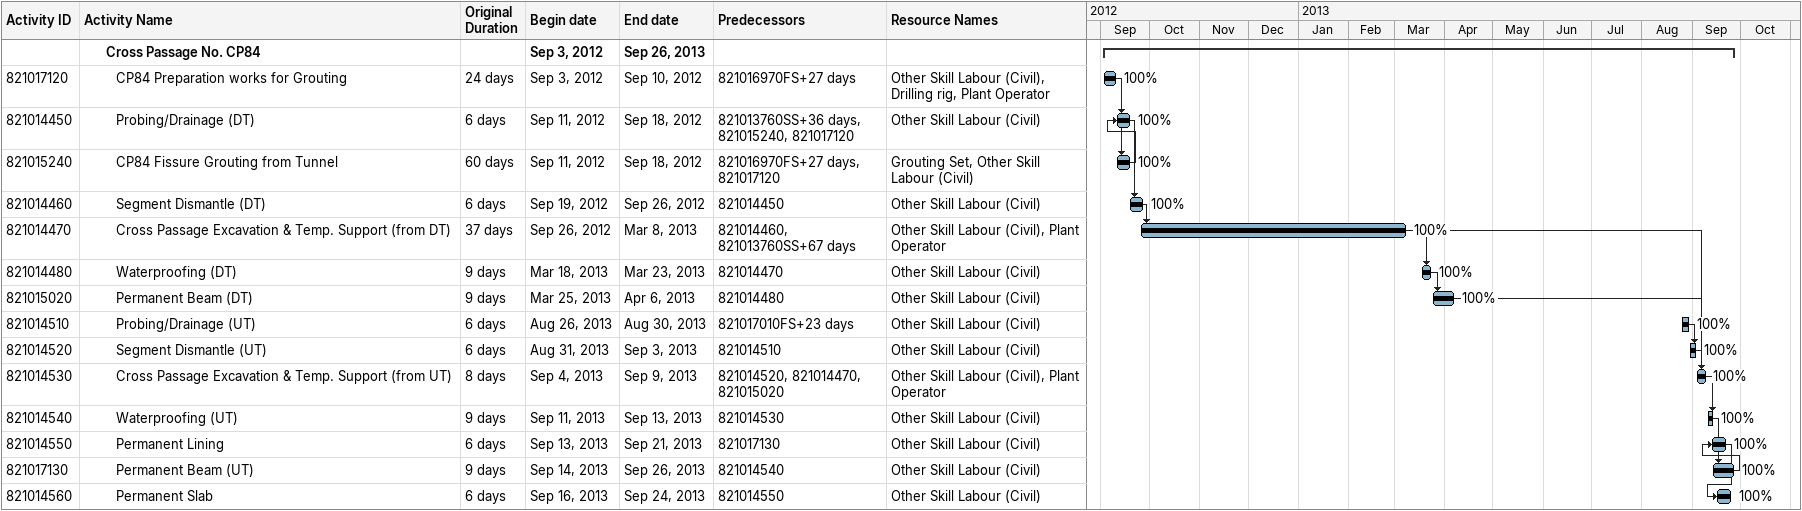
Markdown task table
| ID | Level | Task | Original duration | Start | Finish | Predecessors | Resources | % complete |
|---|---|---|---|---|---|---|---|---|
|  | 3 | **Cross Passage No. CP84** |  | 2012-09-03 | 2013-09-26 |  |  |  |
| 821017120 | 4 | CP84 Preparation works for Grouting | 24d | 2012-09-03 | 2012-09-10 | 821016970FS+27d | Other Skill Labour (Civil), Drilling rig, Plant Operator | 100 |
| 821014450 | 4 | Probing/Drainage (DT) | 6d | 2012-09-11 | 2012-09-18 | 821013760SS+36d, 821015240, 821017120 | Other Skill Labour (Civil) | 100 |
| 821015240 | 4 | CP84 Fissure Grouting from Tunnel | 60d | 2012-09-11 | 2012-09-18 | 821016970FS+27d, 821017120 | Grouting Set, Other Skill Labour (Civil) | 100 |
| 821014460 | 4 | Segment Dismantle (DT) | 6d | 2012-09-19 | 2012-09-26 | 821014450 | Other Skill Labour (Civil) | 100 |
| 821014470 | 4 | Cross Passage Excavation & Temp. Support (from DT) | 37d | 2012-09-26 | 2013-03-08 | 821014460, 821013760SS+67d | Other Skill Labour (Civil), Plant Operator | 100 |
| 821014480 | 4 | Waterproofing (DT) | 9d | 2013-03-18 | 2013-03-23 | 821014470 | Other Skill Labour (Civil) | 100 |
| 821015020 | 4 | Permanent Beam (DT) | 9d | 2013-03-25 | 2013-04-06 | 821014480 | Other Skill Labour (Civil) | 100 |
| 821014510 | 4 | Probing/Drainage (UT) | 6d | 2013-08-26 | 2013-08-30 | 821017010FS+23d | Other Skill Labour (Civil) | 100 |
| 821014520 | 4 | Segment Dismantle (UT) | 6d | 2013-08-31 | 2013-09-03 | 821014510 | Other Skill Labour (Civil) | 100 |
| 821014530 | 4 | Cross Passage Excavation & Temp. Support (from UT) | 8d | 2013-09-04 | 2013-09-09 | 821014520, 821014470, 821015020 | Other Skill Labour (Civil), Plant Operator | 100 |
| 821014540 | 4 | Waterproofing (UT) | 9d | 2013-09-11 | 2013-09-13 | 821014530 | Other Skill Labour (Civil) | 100 |
| 821014550 | 4 | Permanent Lining | 6d | 2013-09-13 | 2013-09-21 | 821017130 | Other Skill Labour (Civil) | 100 |
| 821017130 | 4 | Permanent Beam (UT) | 9d | 2013-09-14 | 2013-09-26 | 821014540 | Other Skill Labour (Civil) | 100 |
| 821014560 | 4 | Permanent Slab | 6d | 2013-09-16 | 2013-09-24 | 821014550 | Other Skill Labour (Civil) | 100 |
